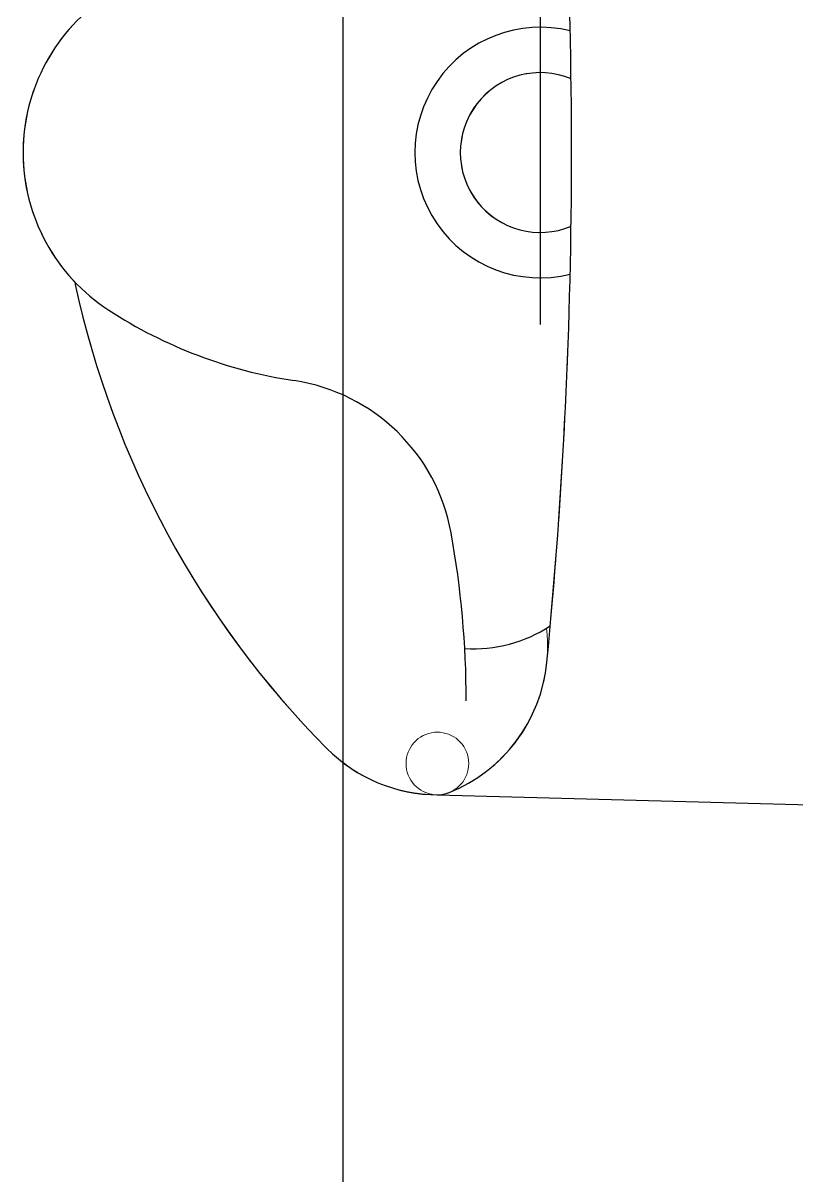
# Model space of a CAD drawing. Header units: millimetres. Extents: x 2148 to 2681, y 758 to 986.
# Drawn here: x 2348.8809 to 2349.0455, y 963.0618 to 963.3071 of the extents above; entities that cross this region are included whole.
import ezdxf

# ---------------------------------------------------------------- set-up
doc = ezdxf.new("R2010")
doc.units = ezdxf.units.MM
doc.linetypes.add('CENTER2', pattern=[28.575000000000003, 19.05, -3.175, 3.175, -3.175])
for name, color, linetype in [('0.1', 193, 'Continuous'), ('0.4', 121, 'Continuous'), ('S_GRID LINES', 252, 'Continuous')]:
    doc.layers.add(name, color=color, linetype=linetype)

msp = doc.modelspace()

# ---------------------------------------------------------------- linework, layer by layer
at = {"layer": '0.1'}
for p, q in [((2348.990874258748, 963.3159082232559, -9.301954361214811e-09), (2348.990874258748, 963.2429762220526, -9.301954361214811e-09)), ((2348.990874258748, 963.3159082232559, -9.301954361214811e-09), (2348.990874258748, 963.2429762220526, -9.301954361214811e-09)), ((2348.990874258748, 963.3159082232559, -9.301954361214811e-09), (2348.990874258748, 963.2429762220526, -9.301954361214811e-09)), ((2348.990874258748, 963.3159082232559, -9.301954361214811e-09), (2348.990874258748, 963.2429762220526, -9.301954361214811e-09)), ((2348.990874258748, 963.3159082232559, -9.301954361214811e-09), (2348.990874258748, 963.2429762220526, -9.301954361214811e-09)), ((2348.990874258748, 963.3159082232559, -9.301954361214811e-09), (2348.990874258748, 963.2429762220526, -9.301954361214811e-09)), ((2348.990874258748, 963.3159082232559, -9.301954361214811e-09), (2348.990874258748, 963.2429762220526, -9.301954361214811e-09)), ((2348.990874258748, 963.3159082232559, -9.301954361214811e-09), (2348.990874258748, 963.2429762220526, -9.301954361214811e-09)), ((2348.990874258748, 963.3159082232559, -9.301954361214811e-09), (2348.990874258748, 963.2429762220526, -9.301954361214811e-09)), ((2348.990874258748, 963.3159082232559, -9.301954361214811e-09), (2348.990874258748, 963.2429762220526, -9.301954361214811e-09)), ((2348.968959001058, 963.1429167304264, -9.301954361214811e-09), (2349.090874008738, 963.1396487122655, -9.301954361214811e-09)), ((2348.968959001058, 963.1429167304264, -9.301954361214811e-09), (2349.090874008738, 963.1396487122655, -9.301954361214811e-09)), ((2348.968959001058, 963.1429167304264, -9.301954361214811e-09), (2349.090874008738, 963.1396487122655, -9.301954361214811e-09)), ((2348.968959001058, 963.1429167304264, -9.301954361214811e-09), (2349.090874008738, 963.1396487122655, -9.301954361214811e-09)), ((2348.968959001058, 963.1429167304264, -9.301954361214811e-09), (2349.090874008738, 963.1396487122655, -9.301954361214811e-09)), ((2348.968959001058, 963.1429167304264, -9.301954361214811e-09), (2349.090874008738, 963.1396487122655, -9.301954361214811e-09)), ((2348.968959001058, 963.1429167304264, -9.301954361214811e-09), (2349.090874008738, 963.1396487122655, -9.301954361214811e-09)), ((2348.968959001058, 963.1429167304264, -9.301954361214811e-09), (2349.090874008738, 963.1396487122655, -9.301954361214811e-09)), ((2348.968959001058, 963.1429167304264, -9.301954361214811e-09), (2349.090874008738, 963.1396487122655, -9.301954361214811e-09)), ((2348.968959001058, 963.1429167304264, -9.301954361214811e-09), (2349.090874008738, 963.1396487122655, -9.301954361214811e-09))]:
    msp.add_line(p, q, dxfattribs=at)
for centre, radius, start, end in [((2347.877614039627, 963.2795824184973, -9.301954361214811e-09), 1.119926869123744, 354.4420803612385, 5.557919638761504), ((2347.877614039627, 963.2795824184973, -9.301954361214811e-09), 1.119926869123744, 354.4420803612385, 5.557919638761504), ((2347.877614039627, 963.2795824184973, -9.301954361214811e-09), 1.119926869123744, 354.4420803612385, 5.557919638761504), ((2347.877614039627, 963.2795824184973, -9.301954361214811e-09), 1.119926869123744, 354.4420803612385, 5.557919638761504), ((2347.877614039627, 963.2795824184973, -9.301954361214811e-09), 1.119926869123744, 354.4420803612385, 5.557919638761504), ((2347.877614039627, 963.2795824184973, -9.301954361214811e-09), 1.119926869123744, 354.4420803612385, 5.557919638761504), ((2347.877614039627, 963.2795824184973, -9.301954361214811e-09), 1.119926869123744, 354.4420803612385, 5.557919638761504), ((2347.877614039627, 963.2795824184973, -9.301954361214811e-09), 1.119926869123744, 354.4420803612385, 5.557919638761504), ((2347.877614039627, 963.2795824184973, -9.301954361214811e-09), 1.119926869123744, 354.4420803612385, 5.557919638761504), ((2347.877614039627, 963.2795824184973, -9.301954361214811e-09), 1.119926869123744, 354.4420803612385, 5.557919638761504), ((2348.920874433757, 963.2795824184973, -9.301954361214811e-09), 0.039999899999, 122.9579081195018, 237.0420918804982), ((2348.920874433757, 963.2795824184973, -9.301954361214811e-09), 0.039999899999, 122.9579081195018, 237.0420918804982), ((2348.920874433757, 963.2795824184973, -9.301954361214811e-09), 0.039999899999, 122.9579081195018, 237.0420918804982), ((2348.920874433757, 963.2795824184973, -9.301954361214811e-09), 0.039999899999, 122.9579081195018, 237.0420918804982), ((2348.920874433757, 963.2795824184973, -9.301954361214811e-09), 0.039999899999, 122.9579081195018, 237.0420918804982), ((2348.920874433757, 963.2795824184973, -9.301954361214811e-09), 0.039999899999, 122.9579081195018, 237.0420918804982), ((2348.920874433757, 963.2795824184973, -9.301954361214811e-09), 0.039999899999, 122.9579081195018, 237.0420918804982), ((2348.920874433757, 963.2795824184973, -9.301954361214811e-09), 0.039999899999, 122.9579081195018, 237.0420918804982), ((2348.920874433757, 963.2795824184973, -9.301954361214811e-09), 0.039999899999, 122.9579081195018, 237.0420918804982), ((2348.920874433757, 963.2795824184973, -9.301954361214811e-09), 0.039999899999, 122.9579081195018, 237.0420918804982), ((2348.990874258748, 963.2795824184973, -9.301954361214811e-09), 0.02666659999933333, 76.18594084859063, 283.8140591514094), ((2348.990874258748, 963.2795824184973, -9.301954361214811e-09), 0.02666659999933333, 76.18594084859063, 283.8140591514094), ((2348.990874258748, 963.2795824184973, -9.301954361214811e-09), 0.02666659999933333, 76.18594084859063, 283.8140591514094), ((2348.990874258748, 963.2795824184973, -9.301954361214811e-09), 0.02666659999933333, 76.18594084859063, 283.8140591514094), ((2348.990874258748, 963.2795824184973, -9.301954361214811e-09), 0.02666659999933333, 76.18594084859063, 283.8140591514094), ((2348.990874258748, 963.2795824184973, -9.301954361214811e-09), 0.02666659999933333, 76.18594084859063, 283.8140591514094), ((2348.990874258748, 963.2795824184973, -9.301954361214811e-09), 0.02666659999933333, 76.18594084859063, 283.8140591514094), ((2348.990874258748, 963.2795824184973, -9.301954361214811e-09), 0.02666659999933333, 76.18594084859063, 283.8140591514094), ((2348.990874258748, 963.2795824184973, -9.301954361214811e-09), 0.02666659999933333, 76.18594084859063, 283.8140591514094), ((2348.990874258748, 963.2795824184973, -9.301954361214811e-09), 0.02666659999933333, 76.18594084859063, 283.8140591514094), ((2348.990874258748, 963.2795824184973, -9.301954361214811e-09), 0.016999957499575, 67.3130539307818, 292.6869460692182), ((2348.990874258748, 963.2795824184973, -9.301954361214811e-09), 0.016999957499575, 67.3130539307818, 292.6869460692182), ((2348.990874258748, 963.2795824184973, -9.301954361214811e-09), 0.016999957499575, 67.3130539307818, 292.6869460692182), ((2348.990874258748, 963.2795824184973, -9.301954361214811e-09), 0.016999957499575, 67.3130539307818, 292.6869460692182), ((2348.990874258748, 963.2795824184973, -9.301954361214811e-09), 0.016999957499575, 67.3130539307818, 292.6869460692182), ((2348.990874258748, 963.2795824184973, -9.301954361214811e-09), 0.016999957499575, 67.3130539307818, 292.6869460692182), ((2348.990874258748, 963.2795824184973, -9.301954361214811e-09), 0.016999957499575, 67.3130539307818, 292.6869460692182), ((2348.990874258748, 963.2795824184973, -9.301954361214811e-09), 0.016999957499575, 67.3130539307818, 292.6869460692182), ((2348.990874258748, 963.2795824184973, -9.301954361214811e-09), 0.016999957499575, 67.3130539307818, 292.6869460692182), ((2348.990874258748, 963.2795824184973, -9.301954361214811e-09), 0.016999957499575, 67.3130539307818, 292.6869460692182), ((2349.022333320337, 963.2795824184973, -9.301954361214811e-09), 0.1333329999966708, 191.926465651751, 192.1429334616388), ((2349.022333320337, 963.2795824184973, -9.301954361214811e-09), 0.1333329999966708, 191.926465651751, 192.1429334616388), ((2349.022333320337, 963.2795824184973, -9.301954361214811e-09), 0.1333329999966708, 191.926465651751, 192.1429334616388), ((2349.022333320337, 963.2795824184973, -9.301954361214811e-09), 0.1333329999966708, 191.926465651751, 192.1429334616388), ((2349.022333320337, 963.2795824184973, -9.301954361214811e-09), 0.1333329999966708, 191.926465651751, 192.1429334616388), ((2349.022333320337, 963.2795824184973, -9.301954361214811e-09), 0.1333329999966708, 191.926465651751, 192.1429334616388), ((2349.022333320337, 963.2795824184973, -9.301954361214811e-09), 0.1333329999966708, 191.926465651751, 192.1429334616388), ((2349.022333320337, 963.2795824184973, -9.301954361214811e-09), 0.1333329999966708, 191.926465651751, 192.1429334616388), ((2349.022333320337, 963.2795824184973, -9.301954361214811e-09), 0.1333329999966708, 191.926465651751, 192.1429334616388), ((2349.022333320337, 963.2795824184973, -9.301954361214811e-09), 0.1333329999966708, 191.926465651751, 192.1429334616388), ((2349.087508216636, 963.2936057958686, -9.301954361214811e-09), 0.199999499995, 192.1429334616388, 224.7601460803311), ((2349.087508216636, 963.2936057958686, -9.301954361214811e-09), 0.199999499995, 192.1429334616388, 224.7601460803311), ((2349.087508216636, 963.2936057958686, -9.301954361214811e-09), 0.199999499995, 192.1429334616388, 224.7601460803311), ((2349.087508216636, 963.2936057958686, -9.301954361214811e-09), 0.199999499995, 192.1429334616388, 224.7601460803311), ((2349.087508216636, 963.2936057958686, -9.301954361214811e-09), 0.199999499995, 192.1429334616388, 224.7601460803311), ((2349.087508216636, 963.2936057958686, -9.301954361214811e-09), 0.199999499995, 192.1429334616388, 224.7601460803311), ((2349.087508216636, 963.2936057958686, -9.301954361214811e-09), 0.199999499995, 192.1429334616388, 224.7601460803311), ((2349.087508216636, 963.2936057958686, -9.301954361214811e-09), 0.199999499995, 192.1429334616388, 224.7601460803311), ((2349.087508216636, 963.2936057958686, -9.301954361214811e-09), 0.199999499995, 192.1429334616388, 224.7601460803311), ((2349.087508216636, 963.2936057958686, -9.301954361214811e-09), 0.199999499995, 192.1429334616388, 224.7601460803311), ((2348.95351571807, 963.3299265200293, -9.301954361214811e-09), 0.09999974999749998, 237.0420918804982, 261.3901035665662), ((2348.95351571807, 963.3299265200293, -9.301954361214811e-09), 0.09999974999749998, 237.0420918804982, 261.3901035665662), ((2348.95351571807, 963.3299265200293, -9.301954361214811e-09), 0.09999974999749998, 237.0420918804982, 261.3901035665662), ((2348.95351571807, 963.3299265200293, -9.301954361214811e-09), 0.09999974999749998, 237.0420918804982, 261.3901035665662), ((2348.95351571807, 963.3299265200293, -9.301954361214811e-09), 0.09999974999749998, 237.0420918804982, 261.3901035665662), ((2348.95351571807, 963.3299265200293, -9.301954361214811e-09), 0.09999974999749998, 237.0420918804982, 261.3901035665662), ((2348.95351571807, 963.3299265200293, -9.301954361214811e-09), 0.09999974999749998, 237.0420918804982, 261.3901035665662), ((2348.95351571807, 963.3299265200293, -9.301954361214811e-09), 0.09999974999749998, 237.0420918804982, 261.3901035665662), ((2348.95351571807, 963.3299265200293, -9.301954361214811e-09), 0.09999974999749998, 237.0420918804982, 261.3901035665662), ((2348.95351571807, 963.3299265200293, -9.301954361214811e-09), 0.09999974999749998, 237.0420918804982, 261.3901035665662), ((2348.93255691305, 963.1915045907916, -9.301954361214811e-09), 0.039999899999, 10.29281701890017, 81.39010356656614), ((2348.93255691305, 963.1915045907916, -9.301954361214811e-09), 0.039999899999, 10.29281701890017, 81.39010356656614), ((2348.93255691305, 963.1915045907916, -9.301954361214811e-09), 0.039999899999, 10.29281701890017, 81.39010356656614), ((2348.93255691305, 963.1915045907916, -9.301954361214811e-09), 0.039999899999, 10.29281701890017, 81.39010356656614), ((2348.93255691305, 963.1915045907916, -9.301954361214811e-09), 0.039999899999, 10.29281701890017, 81.39010356656614), ((2348.93255691305, 963.1915045907916, -9.301954361214811e-09), 0.039999899999, 10.29281701890017, 81.39010356656614), ((2348.93255691305, 963.1915045907916, -9.301954361214811e-09), 0.039999899999, 10.29281701890017, 81.39010356656614), ((2348.93255691305, 963.1915045907916, -9.301954361214811e-09), 0.039999899999, 10.29281701890017, 81.39010356656614), ((2348.93255691305, 963.1915045907916, -9.301954361214811e-09), 0.039999899999, 10.29281701890017, 81.39010356656614), ((2348.93255691305, 963.1915045907916, -9.301954361214811e-09), 0.039999899999, 10.29281701890017, 81.39010356656614), ((2348.775132115251, 963.1629160435076, -9.301954361214811e-09), 0.199999499995, 0, 10.29281701890017), ((2348.775132115251, 963.1629160435076, -9.301954361214811e-09), 0.199999499995, 0, 10.29281701890017), ((2348.775132115251, 963.1629160435076, -9.301954361214811e-09), 0.199999499995, 0, 10.29281701890017), ((2348.775132115251, 963.1629160435076, -9.301954361214811e-09), 0.199999499995, 0, 10.29281701890017), ((2348.775132115251, 963.1629160435076, -9.301954361214811e-09), 0.199999499995, 0, 10.29281701890017), ((2348.775132115251, 963.1629160435076, -9.301954361214811e-09), 0.199999499995, 0, 10.29281701890017), ((2348.775132115251, 963.1629160435076, -9.301954361214811e-09), 0.199999499995, 0, 10.29281701890017), ((2348.775132115251, 963.1629160435076, -9.301954361214811e-09), 0.199999499995, 0, 10.29281701890017), ((2348.775132115251, 963.1629160435076, -9.301954361214811e-09), 0.199999499995, 0, 10.29281701890017), ((2348.775132115251, 963.1629160435076, -9.301954361214811e-09), 0.199999499995, 0, 10.29281701890017), ((2348.976602127562, 963.2039755939294, -9.301954361214811e-09), 0.02999992499925, 266.5994620965969, 303.1383205602792), ((2348.976602127562, 963.2039755939294, -9.301954361214811e-09), 0.02999992499925, 266.5994620965969, 303.1383205602792), ((2348.976602127562, 963.2039755939294, -9.301954361214811e-09), 0.02999992499925, 266.5994620965969, 303.1383205602792), ((2348.976602127562, 963.2039755939294, -9.301954361214811e-09), 0.02999992499925, 266.5994620965969, 303.1383205602792), ((2348.976602127562, 963.2039755939294, -9.301954361214811e-09), 0.02999992499925, 266.5994620965969, 303.1383205602792), ((2348.976602127562, 963.2039755939294, -9.301954361214811e-09), 0.02999992499925, 266.5994620965969, 303.1383205602792), ((2348.976602127562, 963.2039755939294, -9.301954361214811e-09), 0.02999992499925, 266.5994620965969, 303.1383205602792), ((2348.976602127562, 963.2039755939294, -9.301954361214811e-09), 0.02999992499925, 266.5994620965969, 303.1383205602792), ((2348.976602127562, 963.2039755939294, -9.301954361214811e-09), 0.02999992499925, 266.5994620965969, 303.1383205602792), ((2348.976602127562, 963.2039755939294, -9.301954361214811e-09), 0.02999992499925, 266.5994620965969, 303.1383205602792), ((2348.959099365287, 963.1743437207441, -9.301954361214811e-09), 0.03333324999916667, 291.7947487024262, 354.4420803612385), ((2348.959099365287, 963.1743437207441, -9.301954361214811e-09), 0.03333324999916667, 291.7947487024262, 354.4420803612385), ((2348.959099365287, 963.1743437207441, -9.301954361214811e-09), 0.03333324999916667, 291.7947487024262, 354.4420803612385), ((2348.959099365287, 963.1743437207441, -9.301954361214811e-09), 0.03333324999916667, 291.7947487024262, 354.4420803612385), ((2348.959099365287, 963.1743437207441, -9.301954361214811e-09), 0.03333324999916667, 291.7947487024262, 354.4420803612385), ((2348.959099365287, 963.1743437207441, -9.301954361214811e-09), 0.03333324999916667, 291.7947487024262, 354.4420803612385), ((2348.959099365287, 963.1743437207441, -9.301954361214811e-09), 0.03333324999916667, 291.7947487024262, 354.4420803612385), ((2348.959099365287, 963.1743437207441, -9.301954361214811e-09), 0.03333324999916667, 291.7947487024262, 354.4420803612385), ((2348.959099365287, 963.1743437207441, -9.301954361214811e-09), 0.03333324999916667, 291.7947487024262, 354.4420803612385), ((2348.959099365287, 963.1743437207441, -9.301954361214811e-09), 0.03333324999916667, 291.7947487024262, 354.4420803612385), ((2348.969165063163, 963.1762493435052, -9.301954361214811e-09), 0.03333324999916667, 224.7601460803311, 270), ((2348.969165063163, 963.1762493435052, -9.301954361214811e-09), 0.03333324999916667, 224.7601460803311, 270), ((2348.969165063163, 963.1762493435052, -9.301954361214811e-09), 0.03333324999916667, 224.7601460803311, 270), ((2348.969165063163, 963.1762493435052, -9.301954361214811e-09), 0.03333324999916667, 224.7601460803311, 270), ((2348.969165063163, 963.1762493435052, -9.301954361214811e-09), 0.03333324999916667, 224.7601460803311, 270), ((2348.969165063163, 963.1762493435052, -9.301954361214811e-09), 0.03333324999916667, 224.7601460803311, 270), ((2348.969165063163, 963.1762493435052, -9.301954361214811e-09), 0.03333324999916667, 224.7601460803311, 270), ((2348.969165063163, 963.1762493435052, -9.301954361214811e-09), 0.03333324999916667, 224.7601460803311, 270), ((2348.969165063163, 963.1762493435052, -9.301954361214811e-09), 0.03333324999916667, 224.7601460803311, 270), ((2348.969165063163, 963.1762493435052, -9.301954361214811e-09), 0.03333324999916667, 224.7601460803311, 270), ((2348.969000213479, 963.1495832530453, -9.301954361214811e-09), 0.006666649999833333, 269.645802206505, 291.7947487024262), ((2348.969000213479, 963.1495832530453, -9.301954361214811e-09), 0.006666649999833333, 269.645802206505, 291.7947487024262), ((2348.969000213479, 963.1495832530453, -9.301954361214811e-09), 0.006666649999833333, 269.645802206505, 291.7947487024262), ((2348.969000213479, 963.1495832530453, -9.301954361214811e-09), 0.006666649999833333, 269.645802206505, 291.7947487024262), ((2348.969000213479, 963.1495832530453, -9.301954361214811e-09), 0.006666649999833333, 269.645802206505, 291.7947487024262), ((2348.969000213479, 963.1495832530453, -9.301954361214811e-09), 0.006666649999833333, 269.645802206505, 291.7947487024262), ((2348.969000213479, 963.1495832530453, -9.301954361214811e-09), 0.006666649999833333, 269.645802206505, 291.7947487024262), ((2348.969000213479, 963.1495832530453, -9.301954361214811e-09), 0.006666649999833333, 269.645802206505, 291.7947487024262), ((2348.969000213479, 963.1495832530453, -9.301954361214811e-09), 0.006666649999833333, 269.645802206505, 291.7947487024262), ((2348.969000213479, 963.1495832530453, -9.301954361214811e-09), 0.006666649999833333, 269.645802206505, 291.7947487024262)]:
    msp.add_arc(centre, radius, start, end, dxfattribs=at)
at = {"layer": '0.4', "color": 193, "lineweight": 0, "ltscale": 0.5}
for p, q in [((2348.990874258748, 963.2625824609967, -9.301954361214811e-09), (2348.990874258748, 963.2965823759986, -9.301954361214811e-09)), ((2348.990874258748, 963.2625824609967, -9.301954361214811e-09), (2348.990874258748, 963.2965823759986, -9.301954361214811e-09)), ((2348.990874258748, 963.2625824609967, -9.301954361214811e-09), (2348.990874258748, 963.2965823759986, -9.301954361214811e-09)), ((2348.990874258748, 963.2625824609967, -9.301954361214811e-09), (2348.990874258748, 963.2965823759986, -9.301954361214811e-09)), ((2348.990874258748, 963.2625824609967, -9.301954361214811e-09), (2348.990874258748, 963.2965823759986, -9.301954361214811e-09)), ((2348.990874258748, 963.2625824609967, -9.301954361214811e-09), (2348.990874258748, 963.2965823759986, -9.301954361214811e-09)), ((2348.990874258748, 963.2625824609967, -9.301954361214811e-09), (2348.990874258748, 963.2965823759986, -9.301954361214811e-09)), ((2348.990874258748, 963.2625824609967, -9.301954361214811e-09), (2348.990874258748, 963.2965823759986, -9.301954361214811e-09)), ((2348.990874258748, 963.2625824609967, -9.301954361214811e-09), (2348.990874258748, 963.2965823759986, -9.301954361214811e-09)), ((2348.990874258748, 963.2625824609967, -9.301954361214811e-09), (2348.990874258748, 963.2965823759986, -9.301954361214811e-09)), ((2348.968959001058, 963.1429167304264, -9.301954361214811e-09), (2349.090874008738, 963.1396487122655, -9.301954361214811e-09)), ((2348.968959001058, 963.1429167304264, -9.301954361214811e-09), (2349.090874008738, 963.1396487122655, -9.301954361214811e-09)), ((2348.968959001058, 963.1429167304264, -9.301954361214811e-09), (2349.090874008738, 963.1396487122655, -9.301954361214811e-09)), ((2348.968959001058, 963.1429167304264, -9.301954361214811e-09), (2349.090874008738, 963.1396487122655, -9.301954361214811e-09)), ((2348.968959001058, 963.1429167304264, -9.301954361214811e-09), (2349.090874008738, 963.1396487122655, -9.301954361214811e-09)), ((2348.968959001058, 963.1429167304264, -9.301954361214811e-09), (2349.090874008738, 963.1396487122655, -9.301954361214811e-09)), ((2348.968959001058, 963.1429167304264, -9.301954361214811e-09), (2349.090874008738, 963.1396487122655, -9.301954361214811e-09)), ((2348.968959001058, 963.1429167304264, -9.301954361214811e-09), (2349.090874008738, 963.1396487122655, -9.301954361214811e-09)), ((2348.968959001058, 963.1429167304264, -9.301954361214811e-09), (2349.090874008738, 963.1396487122655, -9.301954361214811e-09)), ((2348.968959001058, 963.1429167304264, -9.301954361214811e-09), (2349.090874008738, 963.1396487122655, -9.301954361214811e-09))]:
    msp.add_line(p, q, dxfattribs=at)
for centre, radius, start, end in [((2347.877614039627, 963.2795824184973, -9.301954361214811e-09), 1.119926869123687, 354.4420803612385, 5.557919638761504), ((2347.877614039627, 963.2795824184973, -9.301954361214811e-09), 1.119926869123687, 354.4420803612385, 5.557919638761504), ((2347.877614039627, 963.2795824184973, -9.301954361214811e-09), 1.119926869123687, 354.4420803612385, 5.557919638761504), ((2347.877614039627, 963.2795824184973, -9.301954361214811e-09), 1.119926869123687, 354.4420803612385, 5.557919638761504), ((2347.877614039627, 963.2795824184973, -9.301954361214811e-09), 1.119926869123687, 354.4420803612385, 5.557919638761504), ((2347.877614039627, 963.2795824184973, -9.301954361214811e-09), 1.119926869123687, 354.4420803612385, 5.557919638761504), ((2347.877614039627, 963.2795824184973, -9.301954361214811e-09), 1.119926869123687, 354.4420803612385, 5.557919638761504), ((2347.877614039627, 963.2795824184973, -9.301954361214811e-09), 1.119926869123687, 354.4420803612385, 5.557919638761504), ((2347.877614039627, 963.2795824184973, -9.301954361214811e-09), 1.119926869123687, 354.4420803612385, 5.557919638761504), ((2347.877614039627, 963.2795824184973, -9.301954361214811e-09), 1.119926869123687, 354.4420803612385, 5.557919638761504), ((2347.877614039627, 963.2795824184973, -9.301954361214811e-09), 1.119926869123687, 1.324928424326945, 5.160213784083147), ((2347.877614039627, 963.2795824184973, -9.301954361214811e-09), 1.119926869123687, 1.324928424326945, 5.160213784083147), ((2347.877614039627, 963.2795824184973, -9.301954361214811e-09), 1.119926869123687, 1.324928424326945, 5.160213784083147), ((2347.877614039627, 963.2795824184973, -9.301954361214811e-09), 1.119926869123687, 1.324928424326945, 5.160213784083147), ((2347.877614039627, 963.2795824184973, -9.301954361214811e-09), 1.119926869123687, 1.324928424326945, 5.160213784083147), ((2347.877614039627, 963.2795824184973, -9.301954361214811e-09), 1.119926869123687, 1.324928424326945, 5.160213784083147), ((2347.877614039627, 963.2795824184973, -9.301954361214811e-09), 1.119926869123687, 1.324928424326945, 5.160213784083147), ((2347.877614039627, 963.2795824184973, -9.301954361214811e-09), 1.119926869123687, 1.324928424326945, 5.160213784083147), ((2347.877614039627, 963.2795824184973, -9.301954361214811e-09), 1.119926869123687, 1.324928424326945, 5.160213784083147), ((2347.877614039627, 963.2795824184973, -9.301954361214811e-09), 1.119926869123687, 1.324928424326945, 5.160213784083147), ((2348.920874433757, 963.2795824184973, -9.301954361214811e-09), 0.03999989999900344, 136.4614206105678, 223.5385793894322), ((2348.920874433757, 963.2795824184973, -9.301954361214811e-09), 0.03999989999900344, 136.4614206105678, 223.5385793894322), ((2348.920874433757, 963.2795824184973, -9.301954361214811e-09), 0.03999989999900344, 136.4614206105678, 223.5385793894322), ((2348.920874433757, 963.2795824184973, -9.301954361214811e-09), 0.03999989999900344, 136.4614206105678, 223.5385793894322), ((2348.920874433757, 963.2795824184973, -9.301954361214811e-09), 0.03999989999900344, 136.4614206105678, 223.5385793894322), ((2348.920874433757, 963.2795824184973, -9.301954361214811e-09), 0.03999989999900344, 136.4614206105678, 223.5385793894322), ((2348.920874433757, 963.2795824184973, -9.301954361214811e-09), 0.03999989999900344, 136.4614206105678, 223.5385793894322), ((2348.920874433757, 963.2795824184973, -9.301954361214811e-09), 0.03999989999900344, 136.4614206105678, 223.5385793894322), ((2348.920874433757, 963.2795824184973, -9.301954361214811e-09), 0.03999989999900344, 136.4614206105678, 223.5385793894322), ((2348.920874433757, 963.2795824184973, -9.301954361214811e-09), 0.03999989999900344, 136.4614206105678, 223.5385793894322), ((2348.990874258748, 963.2795824184973, -9.301954361214811e-09), 0.02666659999934158, 76.18594084859063, 283.8140591514094), ((2348.990874258748, 963.2795824184973, -9.301954361214811e-09), 0.02666659999934158, 76.18594084859063, 283.8140591514094), ((2348.990874258748, 963.2795824184973, -9.301954361214811e-09), 0.02666659999934158, 76.18594084859063, 283.8140591514094), ((2348.990874258748, 963.2795824184973, -9.301954361214811e-09), 0.02666659999934158, 76.18594084859063, 283.8140591514094), ((2348.990874258748, 963.2795824184973, -9.301954361214811e-09), 0.02666659999934158, 76.18594084859063, 283.8140591514094), ((2348.990874258748, 963.2795824184973, -9.301954361214811e-09), 0.02666659999934158, 76.18594084859063, 283.8140591514094), ((2348.990874258748, 963.2795824184973, -9.301954361214811e-09), 0.02666659999934158, 76.18594084859063, 283.8140591514094), ((2348.990874258748, 963.2795824184973, -9.301954361214811e-09), 0.02666659999934158, 76.18594084859063, 283.8140591514094), ((2348.990874258748, 963.2795824184973, -9.301954361214811e-09), 0.02666659999934158, 76.18594084859063, 283.8140591514094), ((2348.990874258748, 963.2795824184973, -9.301954361214811e-09), 0.02666659999934158, 76.18594084859063, 283.8140591514094), ((2348.990874258748, 963.2795824184973, -9.301954361214811e-09), 0.01699995749957091, 90, 270), ((2348.990874258748, 963.2795824184973, -9.301954361214811e-09), 0.01699995749957091, 90, 270), ((2348.990874258748, 963.2795824184973, -9.301954361214811e-09), 0.01699995749957091, 90, 270), ((2348.990874258748, 963.2795824184973, -9.301954361214811e-09), 0.01699995749957091, 90, 270), ((2348.990874258748, 963.2795824184973, -9.301954361214811e-09), 0.01699995749957091, 90, 270), ((2348.990874258748, 963.2795824184973, -9.301954361214811e-09), 0.01699995749957091, 90, 270), ((2348.990874258748, 963.2795824184973, -9.301954361214811e-09), 0.01699995749957091, 90, 270), ((2348.990874258748, 963.2795824184973, -9.301954361214811e-09), 0.01699995749957091, 90, 270), ((2348.990874258748, 963.2795824184973, -9.301954361214811e-09), 0.01699995749957091, 90, 270), ((2348.990874258748, 963.2795824184973, -9.301954361214811e-09), 0.01699995749957091, 90, 270), ((2347.877614039627, 963.2795824184973, -9.301954361214811e-09), 1.119926869123687, 354.8397862159168, 358.6750715756731), ((2347.877614039627, 963.2795824184973, -9.301954361214811e-09), 1.119926869123687, 354.8397862159168, 358.6750715756731), ((2347.877614039627, 963.2795824184973, -9.301954361214811e-09), 1.119926869123687, 354.8397862159168, 358.6750715756731), ((2347.877614039627, 963.2795824184973, -9.301954361214811e-09), 1.119926869123687, 354.8397862159168, 358.6750715756731), ((2347.877614039627, 963.2795824184973, -9.301954361214811e-09), 1.119926869123687, 354.8397862159168, 358.6750715756731), ((2347.877614039627, 963.2795824184973, -9.301954361214811e-09), 1.119926869123687, 354.8397862159168, 358.6750715756731), ((2347.877614039627, 963.2795824184973, -9.301954361214811e-09), 1.119926869123687, 354.8397862159168, 358.6750715756731), ((2347.877614039627, 963.2795824184973, -9.301954361214811e-09), 1.119926869123687, 354.8397862159168, 358.6750715756731), ((2347.877614039627, 963.2795824184973, -9.301954361214811e-09), 1.119926869123687, 354.8397862159168, 358.6750715756731), ((2347.877614039627, 963.2795824184973, -9.301954361214811e-09), 1.119926869123687, 354.8397862159168, 358.6750715756731), ((2349.087508216636, 963.2936057958686, -9.301954361214811e-09), 0.1999994999949851, 191.998473504652, 224.7601460803311), ((2349.087508216636, 963.2936057958686, -9.301954361214811e-09), 0.1999994999949851, 191.998473504652, 224.7601460803311), ((2349.087508216636, 963.2936057958686, -9.301954361214811e-09), 0.1999994999949851, 191.998473504652, 224.7601460803311), ((2349.087508216636, 963.2936057958686, -9.301954361214811e-09), 0.1999994999949851, 191.998473504652, 224.7601460803311), ((2349.087508216636, 963.2936057958686, -9.301954361214811e-09), 0.1999994999949851, 191.998473504652, 224.7601460803311), ((2349.087508216636, 963.2936057958686, -9.301954361214811e-09), 0.1999994999949851, 191.998473504652, 224.7601460803311), ((2349.087508216636, 963.2936057958686, -9.301954361214811e-09), 0.1999994999949851, 191.998473504652, 224.7601460803311), ((2349.087508216636, 963.2936057958686, -9.301954361214811e-09), 0.1999994999949851, 191.998473504652, 224.7601460803311), ((2349.087508216636, 963.2936057958686, -9.301954361214811e-09), 0.1999994999949851, 191.998473504652, 224.7601460803311), ((2349.087508216636, 963.2936057958686, -9.301954361214811e-09), 0.1999994999949851, 191.998473504652, 224.7601460803311), ((2348.959099365287, 963.1743437207441, -9.301954361214811e-09), 0.03333324999916452, 291.7947487024262, 6.893176270103972), ((2348.959099365287, 963.1743437207441, -9.301954361214811e-09), 0.03333324999916452, 291.7947487024262, 6.893176270103972), ((2348.959099365287, 963.1743437207441, -9.301954361214811e-09), 0.03333324999916452, 291.7947487024262, 6.893176270103972), ((2348.959099365287, 963.1743437207441, -9.301954361214811e-09), 0.03333324999916452, 291.7947487024262, 6.893176270103972), ((2348.959099365287, 963.1743437207441, -9.301954361214811e-09), 0.03333324999916452, 291.7947487024262, 6.893176270103972), ((2348.959099365287, 963.1743437207441, -9.301954361214811e-09), 0.03333324999916452, 291.7947487024262, 6.893176270103972), ((2348.959099365287, 963.1743437207441, -9.301954361214811e-09), 0.03333324999916452, 291.7947487024262, 6.893176270103972), ((2348.959099365287, 963.1743437207441, -9.301954361214811e-09), 0.03333324999916452, 291.7947487024262, 6.893176270103972), ((2348.959099365287, 963.1743437207441, -9.301954361214811e-09), 0.03333324999916452, 291.7947487024262, 6.893176270103972), ((2348.959099365287, 963.1743437207441, -9.301954361214811e-09), 0.03333324999916452, 291.7947487024262, 6.893176270103972), ((2348.976602127562, 963.2039755939294, -9.301954361214811e-09), 0.02999992499928291, 301.3089605413847, 303.1383205602792), ((2348.976602127562, 963.2039755939294, -9.301954361214811e-09), 0.02999992499928291, 301.3089605413847, 303.1383205602792), ((2348.976602127562, 963.2039755939294, -9.301954361214811e-09), 0.02999992499928291, 301.3089605413847, 303.1383205602792), ((2348.976602127562, 963.2039755939294, -9.301954361214811e-09), 0.02999992499928291, 301.3089605413847, 303.1383205602792), ((2348.976602127562, 963.2039755939294, -9.301954361214811e-09), 0.02999992499928291, 301.3089605413847, 303.1383205602792), ((2348.976602127562, 963.2039755939294, -9.301954361214811e-09), 0.02999992499928291, 301.3089605413847, 303.1383205602792), ((2348.976602127562, 963.2039755939294, -9.301954361214811e-09), 0.02999992499928291, 301.3089605413847, 303.1383205602792), ((2348.976602127562, 963.2039755939294, -9.301954361214811e-09), 0.02999992499928291, 301.3089605413847, 303.1383205602792), ((2348.976602127562, 963.2039755939294, -9.301954361214811e-09), 0.02999992499928291, 301.3089605413847, 303.1383205602792), ((2348.976602127562, 963.2039755939294, -9.301954361214811e-09), 0.02999992499928291, 301.3089605413847, 303.1383205602792), ((2348.959099365287, 963.1743437207441, -9.301954361214811e-09), 0.03333324999916452, 291.7947487024262, 354.4420803612385), ((2348.959099365287, 963.1743437207441, -9.301954361214811e-09), 0.03333324999916452, 291.7947487024262, 354.4420803612385), ((2348.959099365287, 963.1743437207441, -9.301954361214811e-09), 0.03333324999916452, 291.7947487024262, 354.4420803612385), ((2348.959099365287, 963.1743437207441, -9.301954361214811e-09), 0.03333324999916452, 291.7947487024262, 354.4420803612385), ((2348.959099365287, 963.1743437207441, -9.301954361214811e-09), 0.03333324999916452, 291.7947487024262, 354.4420803612385), ((2348.959099365287, 963.1743437207441, -9.301954361214811e-09), 0.03333324999916452, 291.7947487024262, 354.4420803612385), ((2348.959099365287, 963.1743437207441, -9.301954361214811e-09), 0.03333324999916452, 291.7947487024262, 354.4420803612385), ((2348.959099365287, 963.1743437207441, -9.301954361214811e-09), 0.03333324999916452, 291.7947487024262, 354.4420803612385), ((2348.959099365287, 963.1743437207441, -9.301954361214811e-09), 0.03333324999916452, 291.7947487024262, 354.4420803612385), ((2348.959099365287, 963.1743437207441, -9.301954361214811e-09), 0.03333324999916452, 291.7947487024262, 354.4420803612385), ((2348.969000213479, 963.1495832530453, -9.301954361214811e-09), 0.006666649999680729, 291.7947487024262, 270), ((2348.969000213479, 963.1495832530453, -9.301954361214811e-09), 0.006666649999680729, 291.7947487024262, 270), ((2348.969000213479, 963.1495832530453, -9.301954361214811e-09), 0.006666649999680729, 291.7947487024262, 270), ((2348.969000213479, 963.1495832530453, -9.301954361214811e-09), 0.006666649999680729, 291.7947487024262, 270), ((2348.969000213479, 963.1495832530453, -9.301954361214811e-09), 0.006666649999680729, 291.7947487024262, 270), ((2348.969000213479, 963.1495832530453, -9.301954361214811e-09), 0.006666649999680729, 291.7947487024262, 270), ((2348.969000213479, 963.1495832530453, -9.301954361214811e-09), 0.006666649999680729, 291.7947487024262, 270), ((2348.969000213479, 963.1495832530453, -9.301954361214811e-09), 0.006666649999680729, 291.7947487024262, 270), ((2348.969000213479, 963.1495832530453, -9.301954361214811e-09), 0.006666649999680729, 291.7947487024262, 270), ((2348.969000213479, 963.1495832530453, -9.301954361214811e-09), 0.006666649999680729, 291.7947487024262, 270), ((2348.969165063163, 963.1762493435052, -9.301954361214811e-09), 0.03333324999917909, 224.7601460803311, 269.645802206505), ((2348.969165063163, 963.1762493435052, -9.301954361214811e-09), 0.03333324999917909, 224.7601460803311, 269.645802206505), ((2348.969165063163, 963.1762493435052, -9.301954361214811e-09), 0.03333324999917909, 224.7601460803311, 269.645802206505), ((2348.969165063163, 963.1762493435052, -9.301954361214811e-09), 0.03333324999917909, 224.7601460803311, 269.645802206505), ((2348.969165063163, 963.1762493435052, -9.301954361214811e-09), 0.03333324999917909, 224.7601460803311, 269.645802206505), ((2348.969165063163, 963.1762493435052, -9.301954361214811e-09), 0.03333324999917909, 224.7601460803311, 269.645802206505), ((2348.969165063163, 963.1762493435052, -9.301954361214811e-09), 0.03333324999917909, 224.7601460803311, 269.645802206505), ((2348.969165063163, 963.1762493435052, -9.301954361214811e-09), 0.03333324999917909, 224.7601460803311, 269.645802206505), ((2348.969165063163, 963.1762493435052, -9.301954361214811e-09), 0.03333324999917909, 224.7601460803311, 269.645802206505), ((2348.969165063163, 963.1762493435052, -9.301954361214811e-09), 0.03333324999917909, 224.7601460803311, 269.645802206505), ((2348.969000213479, 963.1495832530453, -9.301954361214811e-09), 0.006666649999680728, 270, 291.7947487024262), ((2348.969000213479, 963.1495832530453, -9.301954361214811e-09), 0.006666649999680728, 270, 291.7947487024262), ((2348.969000213479, 963.1495832530453, -9.301954361214811e-09), 0.006666649999680728, 270, 291.7947487024262), ((2348.969000213479, 963.1495832530453, -9.301954361214811e-09), 0.006666649999680728, 270, 291.7947487024262), ((2348.969000213479, 963.1495832530453, -9.301954361214811e-09), 0.006666649999680728, 270, 291.7947487024262), ((2348.969000213479, 963.1495832530453, -9.301954361214811e-09), 0.006666649999680728, 270, 291.7947487024262), ((2348.969000213479, 963.1495832530453, -9.301954361214811e-09), 0.006666649999680728, 270, 291.7947487024262), ((2348.969000213479, 963.1495832530453, -9.301954361214811e-09), 0.006666649999680728, 270, 291.7947487024262), ((2348.969000213479, 963.1495832530453, -9.301954361214811e-09), 0.006666649999680728, 270, 291.7947487024262), ((2348.969000213479, 963.1495832530453, -9.301954361214811e-09), 0.006666649999680728, 270, 291.7947487024262)]:
    msp.add_arc(centre, radius, start, end, dxfattribs=at)
at = {"layer": 'S_GRID LINES', "linetype": 'CENTER2', "ltscale": 0.2}
for p, q in [((2348.948970942747, 922.9776770529314, -5.183110921926058e-09), (2348.948970942747, 977.7411715273373, -5.979183339606677e-09)), ((2348.948970942747, 922.9776770529314, -3.762523747761661e-09), (2348.948970942763, 977.7411715273378, -4.558596617341741e-09))]:
    msp.add_line(p, q, dxfattribs=at)

doc.saveas('drawing.dxf')
